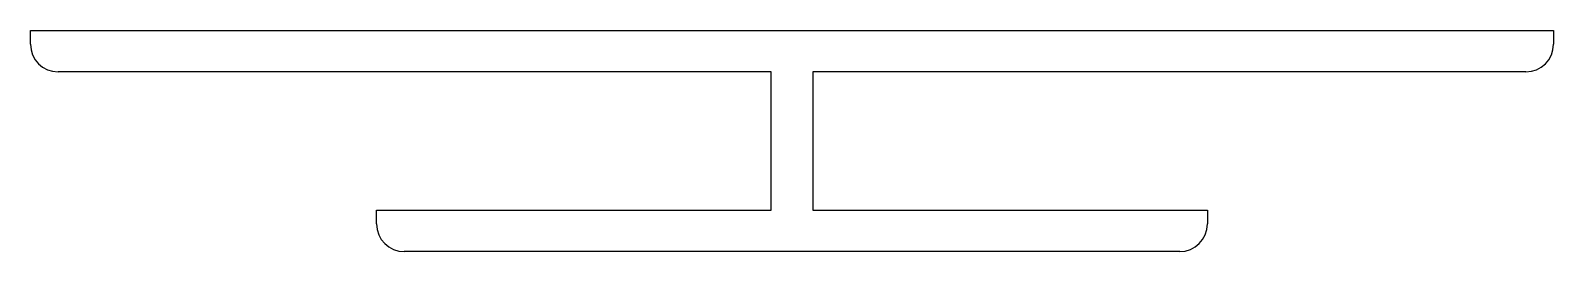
# Model space of a CAD drawing. Extents: x 748.5 to 803.5, y 364.1 to 372.1.
import ezdxf

# ---------------------------------------------------------------- set-up
doc = ezdxf.new("R2010")
doc.units = 0
doc.header["$LTSCALE"] = 0.1
doc.layers.get('0').update_dxf_attribs({"linetype": 'CONTINUOUS'})

msp = doc.modelspace()

# ---------------------------------------------------------------- linework, layer by layer
at = {"ltscale": 0.1}
for p, q in [((748.49, 372.106), (803.49, 372.106)), ((748.49, 371.606), (748.49, 372.106)), ((803.49, 372.106), (803.49, 371.606)), ((775.24, 370.606), (749.49, 370.606)), ((775.24, 365.606), (775.24, 370.606)), ((802.49, 370.606), (776.74, 370.606)), ((776.74, 370.606), (776.74, 365.606)), ((760.99, 365.606), (775.24, 365.606)), ((760.99, 365.106), (760.99, 365.606)), ((776.74, 365.606), (790.99, 365.606)), ((790.99, 365.606), (790.99, 365.106)), ((789.99, 364.106), (761.99, 364.106))]:
    msp.add_line(p, q, dxfattribs=at)
for centre, start, end in [((749.49, 371.606), 180, 270), ((802.49, 371.606), 270, 360), ((761.99, 365.106), 180, 270), ((789.99, 365.106), 270, 0)]:
    msp.add_arc(centre, 1, start, end, dxfattribs=at)

doc.saveas('drawing.dxf')
